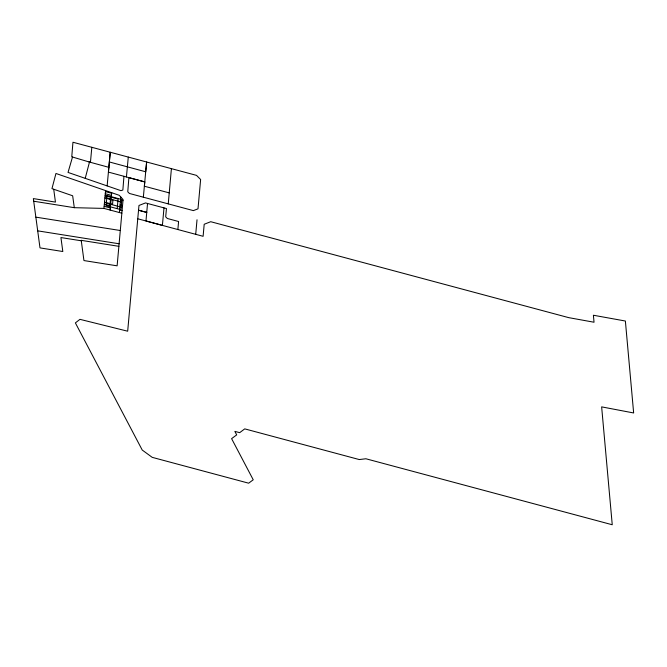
<?xml version="1.0" encoding="UTF-8"?>
<svg xmlns="http://www.w3.org/2000/svg" width="667" height="667" viewBox="0 0 667 667"><rect width="100%" height="100%" fill="white"/><g stroke="black" fill="none" stroke-linecap="round" stroke-linejoin="round"><path stroke-width="1" d="M123.954 176.296L122.861 190.037L120.935 190.662L68.034 172.419L72.503 157.028M121.844 213.198L103.96 208.412L105.561 190.587M109.805 206.678L110.664 197.073L118.067 199.058L117.2 208.663M110.13 210.063L111.689 192.696M119.376 212.54L120.777 196.998M118.876 246.323L117.125 265.833L83.942 260.564L81.224 240.345L118.876 246.323L123.078 199.533L119.243 195.306L55.953 173.47L51.959 188.636L72.661 195.781L74.295 207.687L103.96 208.412M137.761 218.776L127.68 331.207L79.957 319.343L75.379 322.895L142.229 450.042L152.218 457.354L248.658 483.191L253.227 479.781L231.599 438.644L236.693 434.884L234.851 431.374L239.678 432.666L244.739 428.873L359.263 459.555L365.891 458.763L612.248 524.754L601.642 406.87L633.65 412.965L625.379 321.027L593.405 315.241L594.03 322.236L568.676 317.634L210.73 221.711L204.194 224.262L203.11 236.31L137.761 218.776L138.969 205.461L145.498 202.926L166.458 208.546L165.691 216.842L167.334 218.493L178.589 221.511L177.872 229.54M147.54 203.468L145.973 220.977L162.406 225.388L163.99 207.896M168.251 203.877L171.411 168.634M195.714 234.325L197.023 219.777M91.821 147.299L90.462 162.131L89.011 161.931L108.863 167.334M107.137 185.91L110.255 152.243L108.413 172.103L144.772 181.908L143.347 197.199M126.422 176.955L128.289 157.078M85.218 178.347L89.486 162.073M53.719 189.245L55.444 202.101L33.35 198.591L35.851 217.142L120.293 230.515M33.717 201.234L74.295 207.687M37.694 230.849L119.11 243.78M169.235 192.888L144.364 186.218L146.623 161.998L145.714 171.786L109.363 161.973M105.469 191.629L111.639 193.28M105.286 193.73L111.447 195.381M105.094 195.823L111.264 197.482M120.51 199.958L122.978 200.617M106.787 198.107L121.586 202.076M104.902 197.924L112.923 200.075L112.548 204.269L104.527 202.118M120.06 204.994L122.52 205.653M106.328 203.143L121.136 207.103M104.344 204.219L110.505 205.87M119.601 210.022L122.069 210.689M104.152 206.311L110.322 207.962M144.772 181.908L128.889 177.63L127.764 191.804L129.415 193.463L193.372 210.614L198.007 208.821L200.634 179.515L196.532 175.379L72.953 142.246L71.761 156.812L89.011 161.931M81.224 240.345L81.282 240.787L60.93 237.552L62.815 251.517L39.995 247.891L35.851 217.142M107.012 195.556L106.103 205.686L120.902 209.655L121.811 199.525L107.012 195.556M146.732 212.414L138.544 210.222L146.732 212.414"/></g></svg>
